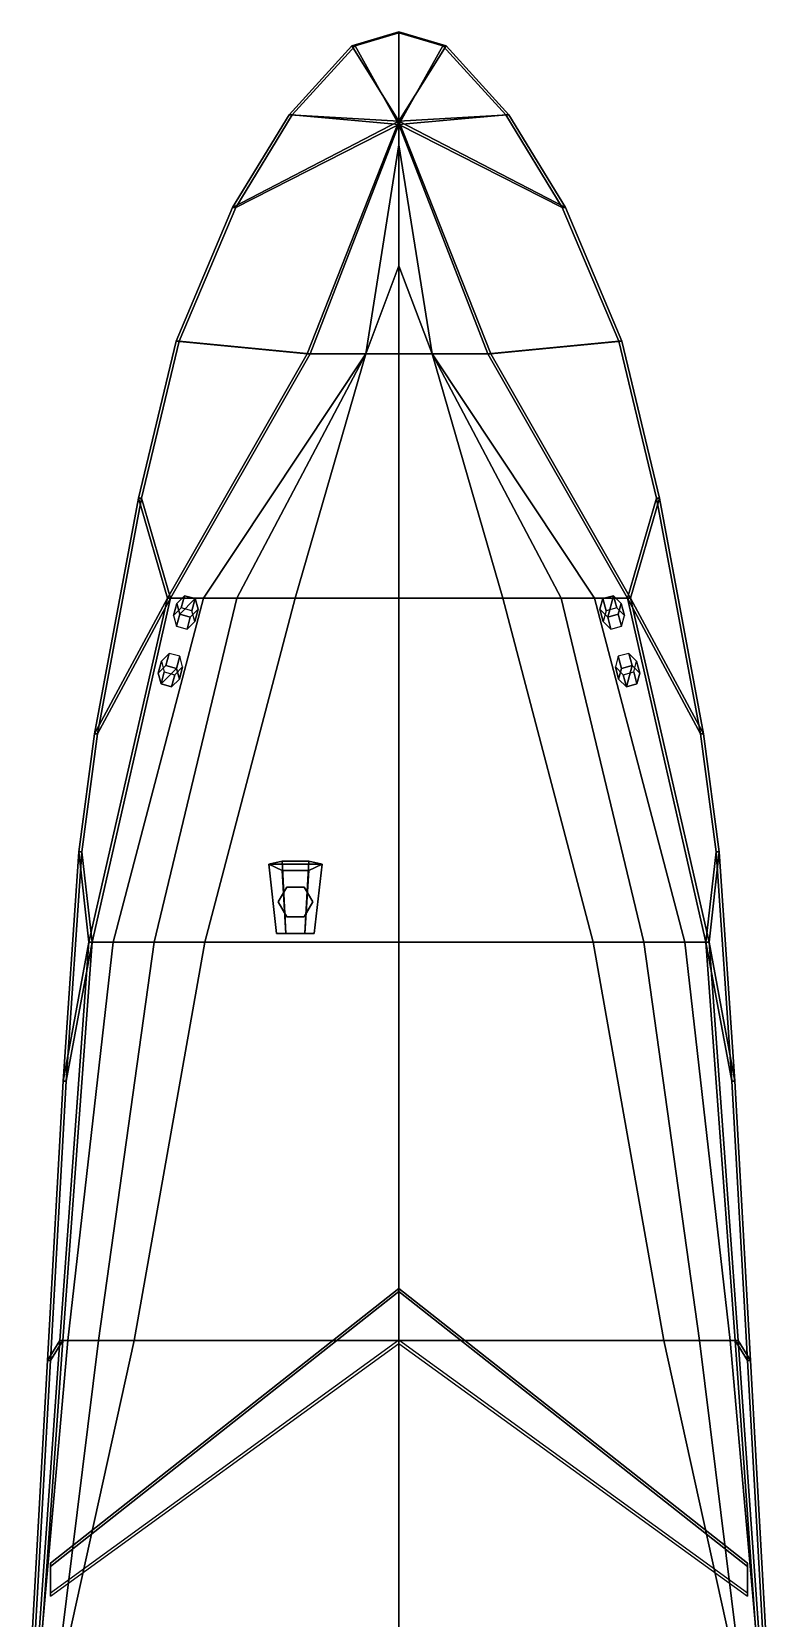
# Model space of a CAD drawing. Extents: x -2.9 to 2.9, y -19.2 to 18.7.
# Drawn here: x -2.34 to 2.34, y 8.63 to 18.73 of the extents above; entities that cross this region are included whole.
import ezdxf

# ---------------------------------------------------------------- set-up
doc = ezdxf.new("R2010")
doc.units = 0
doc.layers.get('0').update_dxf_attribs({"linetype": 'CONTINUOUS'})
doc.layers.add('TMP', color=6, linetype='CONTINUOUS')

msp = doc.modelspace()

# ---------------------------------------------------------------- linework, layer by layer
for points in [[(0, 18.73, 2.26), (0, 18.16, 1.41), (0, 18.16, 1.41), (-0.3, 18.64, 2.25)], [(0, 18.724, 2.259), (0, 18.73, 2.26), (-0.3, 18.64, 2.25), (-0.28, 18.64, 2.25)], [(0.3, 18.64, 2.25), (0, 18.16, 1.41), (0, 18.16, 1.41), (0, 18.73, 2.26)], [(0.28, 18.64, 2.25), (0.3, 18.64, 2.25), (0, 18.73, 2.26), (0, 18.724, 2.259)], [(-0.3, 18.64, 2.25), (0, 18.16, 1.41), (0, 18.16, 1.41), (-0.7, 18.2, 2.21)], [(-0.28, 18.64, 2.25), (-0.3, 18.64, 2.25), (-0.7, 18.2, 2.21), (-0.68, 18.2, 2.21)], [(0.7, 18.2, 2.21), (0, 18.16, 1.41), (0, 18.16, 1.41), (0.3, 18.64, 2.25)], [(0.68, 18.2, 2.21), (0.7, 18.2, 2.21), (0.3, 18.64, 2.25), (0.28, 18.64, 2.25)], [(-0.7, 18.2, 2.21), (0, 18.16, 1.41), (0, 18.16, 1.41), (-1.06, 17.61, 2.18)], [(-0.68, 18.2, 2.21), (-0.7, 18.2, 2.21), (-1.06, 17.61, 2.18), (-1.04, 17.61, 2.18)], [(1.06, 17.61, 2.18), (0, 18.16, 1.41), (0, 18.16, 1.41), (0.7, 18.2, 2.21)], [(1.04, 17.61, 2.18), (1.06, 17.61, 2.18), (0.7, 18.2, 2.21), (0.68, 18.2, 2.21)], [(-1.06, 17.61, 2.18), (0, 18.16, 1.41), (-0.585, 16.679, 1.314), (-1.42, 16.76, 2.09)], [(0, 18.16, 1.41), (0, 18.01, 0.78), (-0.212, 16.679, 0.78), (-0.585, 16.679, 1.314)], [(0, 18.14, 1.41), (0, 18.14, 1.41), (-0.565, 16.679, 1.314), (0.565, 16.679, 1.314)], [(0.585, 16.679, 1.314), (0.212, 16.679, 0.78), (0, 18.01, 0.78), (0, 18.16, 1.41)], [(1.42, 16.76, 2.09), (0.585, 16.679, 1.314), (0, 18.16, 1.41), (1.06, 17.61, 2.18)], [(0, 18.01, 0.78), (0, 17.63, -0.237), (0, 17.24, -1.01), (-0.212, 16.679, 0.78)], [(0.212, 16.679, 0.78), (0, 17.24, -1.01), (0, 17.63, -0.237), (0, 18.01, 0.78)], [(-1.04, 17.61, 2.18), (-1.06, 17.61, 2.18), (-1.42, 16.76, 2.09), (-1.4, 16.76, 2.09)], [(1.4, 16.76, 2.09), (1.42, 16.76, 2.09), (1.06, 17.61, 2.18), (1.04, 17.61, 2.18)], [(0, 15.123, -1.424), (-0.661, 15.123, -0.568), (-0.212, 16.679, 0.78), (0, 17.24, -1.01)], [(0, 17.24, -1.01), (0.212, 16.679, 0.78), (0.661, 15.123, -0.568), (0, 15.123, -1.424)], [(-1.42, 16.76, 2.09), (-0.585, 16.679, 1.314), (-1.475, 15.123, 1.17), (-1.66, 15.76, 2.02)], [(-1.4, 16.76, 2.09), (-1.42, 16.76, 2.09), (-1.66, 15.76, 2.02), (-1.64, 15.76, 2.02)], [(-0.585, 16.679, 1.314), (-0.212, 16.679, 0.78), (-1.246, 15.123, 0.78), (-1.475, 15.123, 1.17)], [(0.565, 16.679, 1.314), (-0.565, 16.679, 1.314), (-1.455, 15.123, 1.17), (1.455, 15.123, 1.17)], [(-0.212, 16.679, 0.78), (-0.212, 16.679, 0.78), (-1.034, 15.123, 0.449), (-1.246, 15.123, 0.78)], [(-0.212, 16.679, 0.78), (-0.212, 16.679, 0.78), (-0.661, 15.123, -0.568), (-1.034, 15.123, 0.449)], [(1.034, 15.123, 0.449), (0.661, 15.123, -0.568), (0.212, 16.679, 0.78)], [(1.246, 15.123, 0.78), (1.034, 15.123, 0.449), (0.212, 16.679, 0.78)], [(1.475, 15.123, 1.17), (1.246, 15.123, 0.78), (0.212, 16.679, 0.78), (0.585, 16.679, 1.314)], [(1.66, 15.76, 2.02), (1.475, 15.123, 1.17), (0.585, 16.679, 1.314), (1.42, 16.76, 2.09)], [(1.64, 15.76, 2.02), (1.66, 15.76, 2.02), (1.42, 16.76, 2.09), (1.4, 16.76, 2.09)], [(-1.66, 15.76, 2.02), (-1.475, 15.123, 1.17), (-1.475, 15.123, 1.17), (-1.94, 14.26, 1.92)], [(-1.64, 15.76, 2.02), (-1.66, 15.76, 2.02), (-1.94, 14.26, 1.92), (-1.92, 14.26, 1.92)], [(1.94, 14.26, 1.92), (1.475, 15.123, 1.17), (1.475, 15.123, 1.17), (1.66, 15.76, 2.02)], [(1.92, 14.26, 1.92), (1.94, 14.26, 1.92), (1.66, 15.76, 2.02), (1.64, 15.76, 2.02)], [(-1.94, 14.26, 1.92), (-1.475, 15.123, 1.17), (-1.975, 12.935, 1.051), (-2.04, 13.51, 1.88)], [(-1.475, 15.123, 1.17), (-1.246, 15.123, 0.78), (-1.822, 12.935, 0.78), (-1.975, 12.935, 1.051)], [(1.455, 15.123, 1.17), (-1.455, 15.123, 1.17), (-1.955, 12.935, 1.051), (1.955, 12.935, 1.051)], [(-1.246, 15.123, 0.78), (-1.034, 15.123, 0.449), (-1.559, 12.935, 0.28), (-1.822, 12.935, 0.78)], [(-1.034, 15.123, 0.449), (-0.661, 15.123, -0.568), (-1.237, 12.935, -0.83), (-1.559, 12.935, 0.28)], [(-1.387, 15.062, 1.14), (-1.436, 15.013, 1.14), (-1.415, 15.09, 1.37), (-1.366, 15.139, 1.37)], [(-1.436, 15.013, 1.14), (-1.418, 14.945, 1.14), (-1.397, 15.022, 1.37), (-1.415, 15.09, 1.37)], [(-1.366, 15.139, 1.37), (-1.415, 15.09, 1.37), (-1.397, 15.022, 1.37), (-1.298, 15.121, 1.37)], [(-1.298, 15.121, 1.37), (-1.397, 15.022, 1.37), (-1.33, 15.004, 1.37), (-1.28, 15.054, 1.37)], [(-1.319, 15.044, 1.14), (-1.387, 15.062, 1.14), (-1.366, 15.139, 1.37), (-1.298, 15.121, 1.37)], [(-1.35, 14.927, 1.14), (-1.301, 14.976, 1.14), (-1.28, 15.054, 1.37), (-1.33, 15.004, 1.37)], [(-1.301, 14.976, 1.14), (-1.319, 15.044, 1.14), (-1.298, 15.121, 1.37), (-1.28, 15.054, 1.37)], [(0, 12.935, -1.61), (-1.237, 12.935, -0.83), (-0.661, 15.123, -0.568), (0, 15.123, -1.424)], [(0, 15.123, -1.424), (0.661, 15.123, -0.568), (1.237, 12.935, -0.83), (0, 12.935, -1.61)], [(1.559, 12.935, 0.28), (1.237, 12.935, -0.83), (0.661, 15.123, -0.568), (1.034, 15.123, 0.449)], [(1.822, 12.935, 0.78), (1.559, 12.935, 0.28), (1.034, 15.123, 0.449), (1.246, 15.123, 0.78)], [(1.975, 12.935, 1.051), (1.822, 12.935, 0.78), (1.246, 15.123, 0.78), (1.475, 15.123, 1.17)], [(1.298, 15.121, 1.37), (1.28, 15.054, 1.37), (1.33, 15.004, 1.37), (1.366, 15.139, 1.37)], [(1.319, 15.044, 1.14), (1.301, 14.976, 1.14), (1.28, 15.054, 1.37), (1.298, 15.121, 1.37)], [(1.301, 14.976, 1.14), (1.35, 14.927, 1.14), (1.33, 15.004, 1.37), (1.28, 15.054, 1.37)], [(1.387, 15.062, 1.14), (1.319, 15.044, 1.14), (1.298, 15.121, 1.37), (1.366, 15.139, 1.37)], [(1.366, 15.139, 1.37), (1.33, 15.004, 1.37), (1.397, 15.022, 1.37), (1.415, 15.09, 1.37)], [(1.436, 15.013, 1.14), (1.387, 15.062, 1.14), (1.366, 15.139, 1.37), (1.415, 15.09, 1.37)], [(1.418, 14.945, 1.14), (1.436, 15.013, 1.14), (1.415, 15.09, 1.37), (1.397, 15.022, 1.37)], [(2.04, 13.51, 1.88), (1.975, 12.935, 1.051), (1.475, 15.123, 1.17), (1.94, 14.26, 1.92)], [(-1.418, 14.945, 1.14), (-1.35, 14.927, 1.14), (-1.33, 15.004, 1.37), (-1.397, 15.022, 1.37)], [(1.35, 14.927, 1.14), (1.418, 14.945, 1.14), (1.397, 15.022, 1.37), (1.33, 15.004, 1.37)], [(-1.464, 14.772, 1.14), (-1.514, 14.723, 1.14), (-1.535, 14.646, 1.37), (-1.485, 14.695, 1.37)], [(-1.397, 14.754, 1.14), (-1.464, 14.772, 1.14), (-1.485, 14.695, 1.37), (-1.417, 14.677, 1.37)], [(-1.379, 14.687, 1.14), (-1.397, 14.754, 1.14), (-1.417, 14.677, 1.37), (-1.399, 14.609, 1.37)], [(1.397, 14.754, 1.14), (1.379, 14.687, 1.14), (1.399, 14.609, 1.37), (1.417, 14.677, 1.37)], [(1.464, 14.772, 1.14), (1.397, 14.754, 1.14), (1.417, 14.677, 1.37), (1.485, 14.695, 1.37)], [(1.514, 14.723, 1.14), (1.464, 14.772, 1.14), (1.485, 14.695, 1.37), (1.535, 14.646, 1.37)], [(-1.514, 14.723, 1.14), (-1.496, 14.655, 1.14), (-1.516, 14.578, 1.37), (-1.535, 14.646, 1.37)], [(-1.516, 14.578, 1.37), (-1.417, 14.677, 1.37), (-1.485, 14.695, 1.37), (-1.535, 14.646, 1.37)], [(-1.449, 14.56, 1.37), (-1.399, 14.609, 1.37), (-1.417, 14.677, 1.37), (-1.516, 14.578, 1.37)], [(-1.496, 14.655, 1.14), (-1.428, 14.637, 1.14), (-1.449, 14.56, 1.37), (-1.516, 14.578, 1.37)], [(-1.428, 14.637, 1.14), (-1.379, 14.687, 1.14), (-1.399, 14.609, 1.37), (-1.449, 14.56, 1.37)], [(1.379, 14.687, 1.14), (1.428, 14.637, 1.14), (1.449, 14.56, 1.37), (1.399, 14.609, 1.37)], [(1.449, 14.56, 1.37), (1.485, 14.695, 1.37), (1.417, 14.677, 1.37), (1.399, 14.609, 1.37)], [(1.428, 14.637, 1.14), (1.496, 14.655, 1.14), (1.516, 14.578, 1.37), (1.449, 14.56, 1.37)], [(1.516, 14.578, 1.37), (1.535, 14.646, 1.37), (1.485, 14.695, 1.37), (1.449, 14.56, 1.37)], [(1.496, 14.655, 1.14), (1.514, 14.723, 1.14), (1.535, 14.646, 1.37), (1.516, 14.578, 1.37)], [(-1.92, 14.26, 1.92), (-1.94, 14.26, 1.92), (-2.04, 13.51, 1.88), (-2.02, 13.51, 1.88)], [(2.02, 13.51, 1.88), (2.04, 13.51, 1.88), (1.94, 14.26, 1.92), (1.92, 14.26, 1.92)], [(-2.04, 13.51, 1.88), (-1.975, 12.935, 1.051), (-1.975, 12.935, 1.051), (-2.14, 12.05, 1.76)], [(-2.02, 13.51, 1.88), (-2.04, 13.51, 1.88), (-2.14, 12.05, 1.76), (-2.12, 12.05, 1.76)], [(-0.745, 13.45, 1.577), (-0.575, 13.45, 1.577), (-0.49, 13.43, 1.43), (-0.83, 13.43, 1.43)], [(-0.78, 12.99, 1.43), (-0.72, 12.99, 1.534), (-0.745, 13.45, 1.577), (-0.83, 13.43, 1.43)], [(-0.72, 12.99, 1.534), (-0.6, 12.99, 1.534), (-0.575, 13.45, 1.577), (-0.745, 13.45, 1.577)], [(-0.6, 12.99, 1.534), (-0.54, 12.99, 1.43), (-0.49, 13.43, 1.43), (-0.575, 13.45, 1.577)], [(2.14, 12.05, 1.76), (1.975, 12.935, 1.051), (1.975, 12.935, 1.051), (2.04, 13.51, 1.88)], [(2.12, 12.05, 1.76), (2.14, 12.05, 1.76), (2.04, 13.51, 1.88), (2.02, 13.51, 1.88)], [(-0.83, 13.43, 1.43), (-0.49, 13.43, 1.43), (-0.575, 13.39, 1.283), (-0.745, 13.39, 1.283)], [(-0.72, 12.99, 1.326), (-0.78, 12.99, 1.43), (-0.83, 13.43, 1.43), (-0.745, 13.39, 1.283)], [(-0.6, 12.99, 1.326), (-0.72, 12.99, 1.326), (-0.745, 13.39, 1.283), (-0.575, 13.39, 1.283)], [(-0.54, 12.99, 1.43), (-0.6, 12.99, 1.326), (-0.575, 13.39, 1.283), (-0.49, 13.43, 1.43)], [(-0.715, 13.285, 1.06), (-0.77, 13.19, 1.06), (-0.77, 13.19, 1.39), (-0.715, 13.285, 1.3)], [(-0.605, 13.285, 1.06), (-0.715, 13.285, 1.06), (-0.715, 13.285, 1.3), (-0.605, 13.285, 1.3)], [(-0.55, 13.19, 1.06), (-0.605, 13.285, 1.06), (-0.605, 13.285, 1.3), (-0.55, 13.19, 1.39)], [(-0.77, 13.19, 1.06), (-0.715, 13.095, 1.06), (-0.715, 13.095, 1.32), (-0.77, 13.19, 1.39)], [(-0.605, 13.095, 1.06), (-0.55, 13.19, 1.06), (-0.55, 13.19, 1.39), (-0.605, 13.095, 1.32)], [(-0.715, 13.095, 1.06), (-0.605, 13.095, 1.06), (-0.605, 13.095, 1.32), (-0.715, 13.095, 1.32)], [(-2.14, 12.05, 1.76), (-1.975, 12.935, 1.051), (-2.161, 10.399, 0.958), (-2.24, 10.27, 1.65)], [(-1.975, 12.935, 1.051), (-1.822, 12.935, 0.78), (-2.11, 10.399, 0.78), (-2.161, 10.399, 0.958)], [(1.955, 12.935, 1.051), (-1.955, 12.935, 1.051), (-2.141, 10.399, 0.958), (2.141, 10.399, 0.958)], [(-1.822, 12.935, 0.78), (-1.559, 12.935, 0.28), (-1.915, 10.399, 0.144), (-2.11, 10.399, 0.78)], [(-1.559, 12.935, 0.28), (-1.237, 12.935, -0.83), (-1.687, 10.399, -1.042), (-1.915, 10.399, 0.144)], [(0, 10.399, -1.644), (-1.687, 10.399, -1.042), (-1.237, 12.935, -0.83), (0, 12.935, -1.61)], [(-0.72, 12.99, 1.326), (-0.6, 12.99, 1.326), (-0.54, 12.99, 1.43), (-0.78, 12.99, 1.43)], [(-0.78, 12.99, 1.43), (-0.54, 12.99, 1.43), (-0.6, 12.99, 1.534), (-0.72, 12.99, 1.534)], [(0, 12.935, -1.61), (1.237, 12.935, -0.83), (1.687, 10.399, -1.042), (0, 10.399, -1.644)], [(1.915, 10.399, 0.144), (1.687, 10.399, -1.042), (1.237, 12.935, -0.83), (1.559, 12.935, 0.28)], [(2.11, 10.399, 0.78), (1.915, 10.399, 0.144), (1.559, 12.935, 0.28), (1.822, 12.935, 0.78)], [(2.161, 10.399, 0.958), (2.11, 10.399, 0.78), (1.822, 12.935, 0.78), (1.975, 12.935, 1.051)], [(2.24, 10.27, 1.65), (2.161, 10.399, 0.958), (1.975, 12.935, 1.051), (2.14, 12.05, 1.76)], [(-2.12, 12.05, 1.76), (-2.14, 12.05, 1.76), (-2.24, 10.27, 1.65), (-2.22, 10.27, 1.65)], [(2.22, 10.27, 1.65), (2.24, 10.27, 1.65), (2.14, 12.05, 1.76), (2.12, 12.05, 1.76)], [(-2.22, 8.98, 1.25), (-2.22, 8.96, 1.25), (0, 10.71, 1.39), (0, 10.73, 1.39)], [(0, 10.73, 1.39), (0, 10.4, 0.95), (-2.22, 8.79, 0.88), (-2.22, 8.98, 1.25)], [(-2.22, 8.96, 1.25), (-2.22, 8.77, 0.87), (0, 10.38, 0.95), (0, 10.71, 1.39)], [(0, 10.4, 0.95), (0, 10.38, 0.95), (0, 10.71, 1.39), (0, 10.73, 1.39)], [(0, 10.73, 1.39), (0, 10.71, 1.39), (2.22, 8.96, 1.25), (2.22, 8.98, 1.25)], [(2.22, 8.98, 1.25), (2.22, 8.79, 0.88), (0, 10.4, 0.95), (0, 10.73, 1.39)], [(0, 10.71, 1.39), (0, 10.38, 0.95), (0, 10.4, 0.95), (0, 10.73, 1.39)], [(0, 10.71, 1.39), (0, 10.38, 0.95), (2.22, 8.77, 0.87), (2.22, 8.96, 1.25)], [(-2.24, 10.27, 1.65), (-2.161, 10.399, 0.958), (-2.297, 8.482, 0.865), (-2.34, 8.49, 1.54)], [(-2.161, 10.399, 0.958), (-2.11, 10.399, 0.78), (-2.28, 8.482, 0.78), (-2.297, 8.482, 0.865)], [(-2.11, 10.399, 0.78), (-1.915, 10.399, 0.144), (-2.153, 8.482, 0.085), (-2.28, 8.482, 0.78)], [(2.141, 10.399, 0.958), (-2.141, 10.399, 0.958), (-2.277, 8.482, 0.865), (2.277, 8.482, 0.865)], [(-1.915, 10.399, 0.144), (-1.687, 10.399, -1.042), (-2.11, 8.482, -1.246), (-2.153, 8.482, 0.085)], [(0, 8.482, -1.644), (-2.11, 8.482, -1.246), (-1.687, 10.399, -1.042), (0, 10.399, -1.644)], [(0, 10.399, -1.644), (1.687, 10.399, -1.042), (2.11, 8.482, -1.246), (0, 8.482, -1.644)], [(2.153, 8.482, 0.085), (2.11, 8.482, -1.246), (1.687, 10.399, -1.042), (1.915, 10.399, 0.144)], [(2.28, 8.482, 0.78), (2.153, 8.482, 0.085), (1.915, 10.399, 0.144), (2.11, 10.399, 0.78)], [(2.297, 8.482, 0.865), (2.28, 8.482, 0.78), (2.11, 10.399, 0.78), (2.161, 10.399, 0.958)], [(2.34, 8.49, 1.54), (2.297, 8.482, 0.865), (2.161, 10.399, 0.958), (2.24, 10.27, 1.65)], [(-2.22, 10.27, 1.65), (-2.24, 10.27, 1.65), (-2.34, 8.49, 1.54), (-2.32, 8.49, 1.54)], [(2.32, 8.49, 1.54), (2.34, 8.49, 1.54), (2.24, 10.27, 1.65), (2.22, 10.27, 1.65)], [(-2.22, 8.79, 0.88), (-2.22, 8.77, 0.87), (-2.22, 8.96, 1.25), (-2.22, 8.98, 1.25)], [(2.22, 8.96, 1.25), (2.22, 8.77, 0.87), (2.22, 8.79, 0.88), (2.22, 8.98, 1.25)]]:
    msp.add_3dface(points)
at = {"layer": 'TMP'}
for points in [[(-0.28, 18.64, 2.25), (0, 18.14, 1.41), (0, 18.14, 1.41), (0, 18.724, 2.259)], [(0, 18.724, 2.259), (0, 18.14, 1.41), (0, 18.14, 1.41), (0.28, 18.64, 2.25)], [(-0.68, 18.2, 2.21), (0, 18.14, 1.41), (0, 18.14, 1.41), (-0.28, 18.64, 2.25)], [(0.28, 18.64, 2.25), (0, 18.14, 1.41), (0, 18.14, 1.41), (0.68, 18.2, 2.21)], [(-1.04, 17.61, 2.18), (0, 18.14, 1.41), (0, 18.14, 1.41), (-0.68, 18.2, 2.21)], [(0.68, 18.2, 2.21), (0, 18.14, 1.41), (0, 18.14, 1.41), (1.04, 17.61, 2.18)], [(-1.4, 16.76, 2.09), (-0.565, 16.679, 1.314), (0, 18.14, 1.41), (-1.04, 17.61, 2.18)], [(1.04, 17.61, 2.18), (0, 18.14, 1.41), (0.565, 16.679, 1.314), (1.4, 16.76, 2.09)], [(-1.64, 15.76, 2.02), (-1.455, 15.123, 1.17), (-0.565, 16.679, 1.314), (-1.4, 16.76, 2.09)], [(1.4, 16.76, 2.09), (0.565, 16.679, 1.314), (1.455, 15.123, 1.17), (1.64, 15.76, 2.02)], [(-1.92, 14.26, 1.92), (-1.455, 15.123, 1.17), (-1.455, 15.123, 1.17), (-1.64, 15.76, 2.02)], [(1.64, 15.76, 2.02), (1.455, 15.123, 1.17), (1.455, 15.123, 1.17), (1.92, 14.26, 1.92)], [(-2.02, 13.51, 1.88), (-1.955, 12.935, 1.051), (-1.455, 15.123, 1.17), (-1.92, 14.26, 1.92)], [(1.92, 14.26, 1.92), (1.455, 15.123, 1.17), (1.955, 12.935, 1.051), (2.02, 13.51, 1.88)], [(-2.12, 12.05, 1.76), (-1.955, 12.935, 1.051), (-1.955, 12.935, 1.051), (-2.02, 13.51, 1.88)], [(2.02, 13.51, 1.88), (1.955, 12.935, 1.051), (1.955, 12.935, 1.051), (2.12, 12.05, 1.76)], [(-2.22, 10.27, 1.65), (-2.141, 10.399, 0.958), (-1.955, 12.935, 1.051), (-2.12, 12.05, 1.76)], [(2.12, 12.05, 1.76), (1.955, 12.935, 1.051), (2.141, 10.399, 0.958), (2.22, 10.27, 1.65)], [(-2.32, 8.49, 1.54), (-2.277, 8.482, 0.865), (-2.141, 10.399, 0.958), (-2.22, 10.27, 1.65)], [(2.22, 10.27, 1.65), (2.141, 10.399, 0.958), (2.277, 8.482, 0.865), (2.32, 8.49, 1.54)]]:
    msp.add_3dface(points, dxfattribs=at)

doc.saveas('drawing.dxf')
